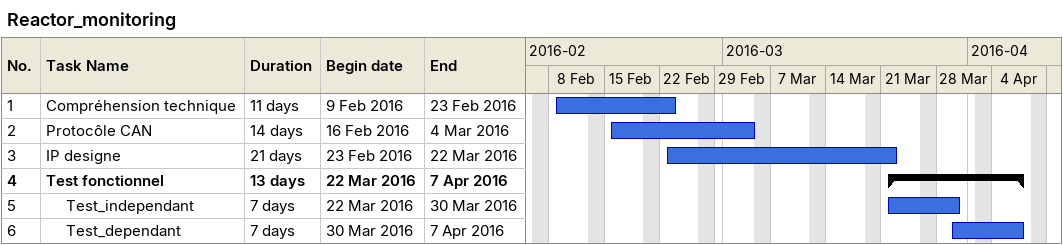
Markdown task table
Reactor_monitoring

| ID | Level | Task | Duration | Start | Finish |
|---|---|---|---|---|---|
| 1 | 1 | Compréhension technique | 11d | 2016-02-09 | 2016-02-23 |
| 2 | 1 | Protocôle CAN | 14d | 2016-02-16 | 2016-03-04 |
| 3 | 1 | IP designe | 21d | 2016-02-23 | 2016-03-22 |
| 4 | 1 | **Test fonctionnel** | 13d | 2016-03-22 | 2016-04-07 |
| 5 | 2 | Test_independant | 7d | 2016-03-22 | 2016-03-30 |
| 6 | 2 | Test_dependant | 7d | 2016-03-30 | 2016-04-07 |
